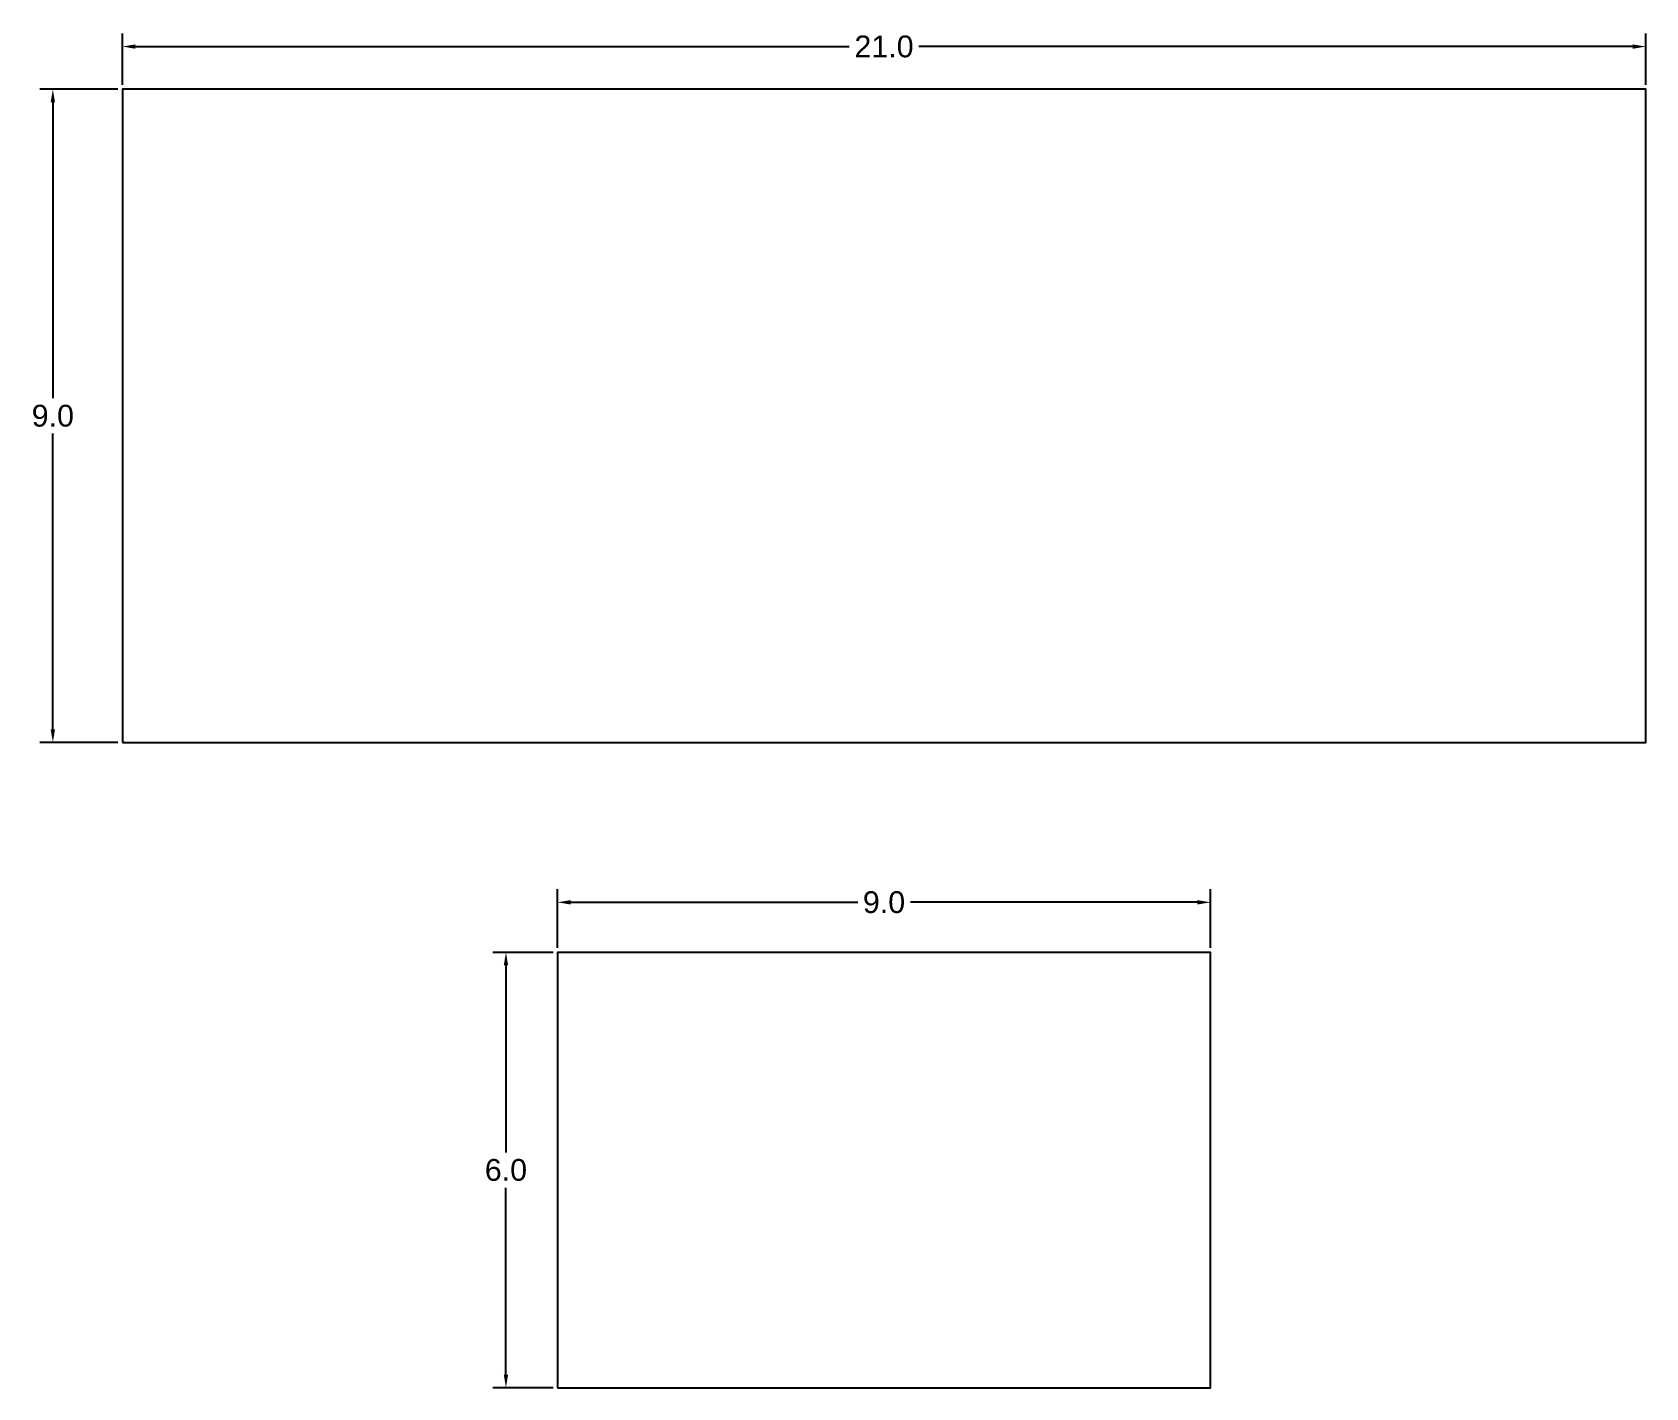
# Model space of a CAD drawing. Header units: centimetres. Extents: x 15 to 37.3, y 2.2 to 20.9.
import ezdxf

# ---------------------------------------------------------------- set-up
doc = ezdxf.new("R2010")
doc.units = ezdxf.units.CM
doc.layers.get('Defpoints').update_dxf_attribs({"color": 171})
doc.layers.add('Corp principal 2D', color=31, linetype='Continuous')
doc.styles.get("Standard").update_dxf_attribs({"font": 'arial.ttf'})
doc.dimstyles.get("Standard").update_dxf_attribs({"dimtxt": 0.18, "dimasz": 0.18, "dimexe": 0.18, "dimexo": 0.0625, "dimgap": 0.09, "dimtad": 0, "dimtih": 1, "dimtoh": 1, "dimdec": 4, "dimzin": 0, "dimdsep": 46, "dimtxsty": 'Standard', "dimcen": 0.09, "dimadec": 0, "dimazin": 0, "dimtfac": 1, "dimtdec": 4, "dimtofl": 0, "dimtmove": 0, "dimatfit": 3, "dimfxl": 1, "dimtolj": 1, "dimtzin": 0, "dimarcsym": 0})

# ---------------------------------------------------------------- blocks, each defined once
blk = doc.blocks.new('*D2')
at = {"layer": 'Defpoints', "color": 0, "lineweight": -2, "transparency": 16777216}
for p, q in [((16.21, 20.094), (15.134, 20.094)), ((15.314, 19.914), (15.314, 15.837)), ((15.314, 11.274), (15.314, 15.35)), ((16.21, 11.094), (15.134, 11.094))]:
    blk.add_line(p, q, dxfattribs=at)
at = {"layer": 'Defpoints', "color": 0, "transparency": 16777216}
for p in [(16.272, 20.094), (15.314, 11.094), (16.272, 11.094)]:
    blk.add_point(p, dxfattribs=at)
for points in [[(15.284, 19.914), (15.344, 19.914), (15.314, 20.094)], [(15.284, 11.274), (15.344, 11.274), (15.314, 11.094)]]:
    blk.add_solid(points, dxfattribs=at)
at = {"layer": 'Defpoints', "color": 0, "transparency": 16777216, "insert": (15.314, 15.594), "char_height": 0.3, "attachment_point": 5}
blk.add_mtext('\\A1;9.0', dxfattribs=at)
blk = doc.blocks.new('*D3')
at = {"layer": 'Defpoints', "color": 0, "lineweight": -2, "transparency": 16777216}
for p, q in [((16.272, 20.156), (16.272, 20.863)), ((37.272, 20.156), (37.272, 20.863)), ((16.452, 20.683), (26.291, 20.683)), ((37.092, 20.683), (27.254, 20.683))]:
    blk.add_line(p, q, dxfattribs=at)
at = {"layer": 'Defpoints', "color": 0, "transparency": 16777216}
for p in [(37.272, 20.683), (16.272, 20.094), (37.272, 20.094)]:
    blk.add_point(p, dxfattribs=at)
for points in [[(16.452, 20.713), (16.452, 20.653), (16.272, 20.683)], [(37.092, 20.713), (37.092, 20.653), (37.272, 20.683)]]:
    blk.add_solid(points, dxfattribs=at)
at = {"layer": 'Defpoints', "color": 0, "transparency": 16777216, "insert": (26.772, 20.683), "char_height": 0.3, "attachment_point": 5}
blk.add_mtext('\\A1;21.0', dxfattribs=at)
blk = doc.blocks.new('*D4')
at = {"layer": 'Defpoints', "color": 0, "lineweight": -2, "transparency": 16777216}
for p, q in [((22.21, 8.2), (21.38, 8.2)), ((21.56, 8.02), (21.56, 5.443)), ((21.56, 2.38), (21.56, 4.957)), ((22.21, 2.2), (21.38, 2.2))]:
    blk.add_line(p, q, dxfattribs=at)
at = {"layer": 'Defpoints', "color": 0, "transparency": 16777216}
for p in [(22.272, 8.2), (21.56, 2.2), (22.272, 2.2)]:
    blk.add_point(p, dxfattribs=at)
for points in [[(21.53, 8.02), (21.59, 8.02), (21.56, 8.2)], [(21.53, 2.38), (21.59, 2.38), (21.56, 2.2)]]:
    blk.add_solid(points, dxfattribs=at)
at = {"layer": 'Defpoints', "color": 0, "transparency": 16777216, "insert": (21.56, 5.2), "char_height": 0.3, "attachment_point": 5}
blk.add_mtext('\\A1;6.0', dxfattribs=at)
blk = doc.blocks.new('*D5')
at = {"layer": 'Defpoints', "color": 0, "lineweight": -2, "transparency": 16777216}
for p, q in [((22.272, 8.263), (22.272, 9.07)), ((31.272, 8.263), (31.272, 9.07)), ((22.452, 8.89), (26.41, 8.89)), ((31.092, 8.89), (27.135, 8.89))]:
    blk.add_line(p, q, dxfattribs=at)
at = {"layer": 'Defpoints', "color": 0, "transparency": 16777216}
for p in [(31.272, 8.89), (22.272, 8.2), (31.272, 8.2)]:
    blk.add_point(p, dxfattribs=at)
for points in [[(22.452, 8.92), (22.452, 8.86), (22.272, 8.89)], [(31.092, 8.92), (31.092, 8.86), (31.272, 8.89)]]:
    blk.add_solid(points, dxfattribs=at)
at = {"layer": 'Defpoints', "color": 0, "transparency": 16777216, "insert": (26.772, 8.89), "char_height": 0.3, "attachment_point": 5}
blk.add_mtext('\\A1;9.0', dxfattribs=at)

msp = doc.modelspace()

# ---------------------------------------------------------------- linework, layer by layer
at = {"layer": 'Corp principal 2D'}
for points in [[(16.272, 11.094), (37.272, 11.094), (37.272, 20.094), (16.272, 20.094)], [(22.272, 2.2), (31.272, 2.2), (31.272, 8.2), (22.272, 8.2)]]:
    msp.add_lwpolyline(points, close=True, dxfattribs=at)

# ---------------------------------------------------------------- dimensions: what is measured, and where the dimension line sits
at = {"layer": 'Defpoints'}
for base, p1, p2, picture, middle in [((37.272, 20.683), (16.272, 20.094), (37.272, 20.094), '*D3', (26.772, 20.683)), ((31.272, 8.89), (22.272, 8.2), (31.272, 8.2), '*D5', (26.772, 8.89))]:
    dim = msp.add_linear_dim(base=base, p1=p1, p2=p2, dimstyle='Standard', override={"dimtxt": 0.3, "dimdec": 1}, dxfattribs=at)
    dim.commit()
    dim.dimension.update_dxf_attribs({"geometry": picture, "text_midpoint": middle})
for base, p1, p2, picture, middle in [((15.314, 11.094), (16.272, 20.094), (16.272, 11.094), '*D2', (15.314, 15.594)), ((21.56, 2.2), (22.272, 8.2), (22.272, 2.2), '*D4', (21.56, 5.2))]:
    dim = msp.add_linear_dim(base=base, p1=p1, p2=p2, angle=90, dimstyle='Standard', override={"dimtxt": 0.3, "dimdec": 1}, dxfattribs=at)
    dim.commit()
    dim.dimension.update_dxf_attribs({"geometry": picture, "text_midpoint": middle})

doc.saveas('drawing.dxf')
